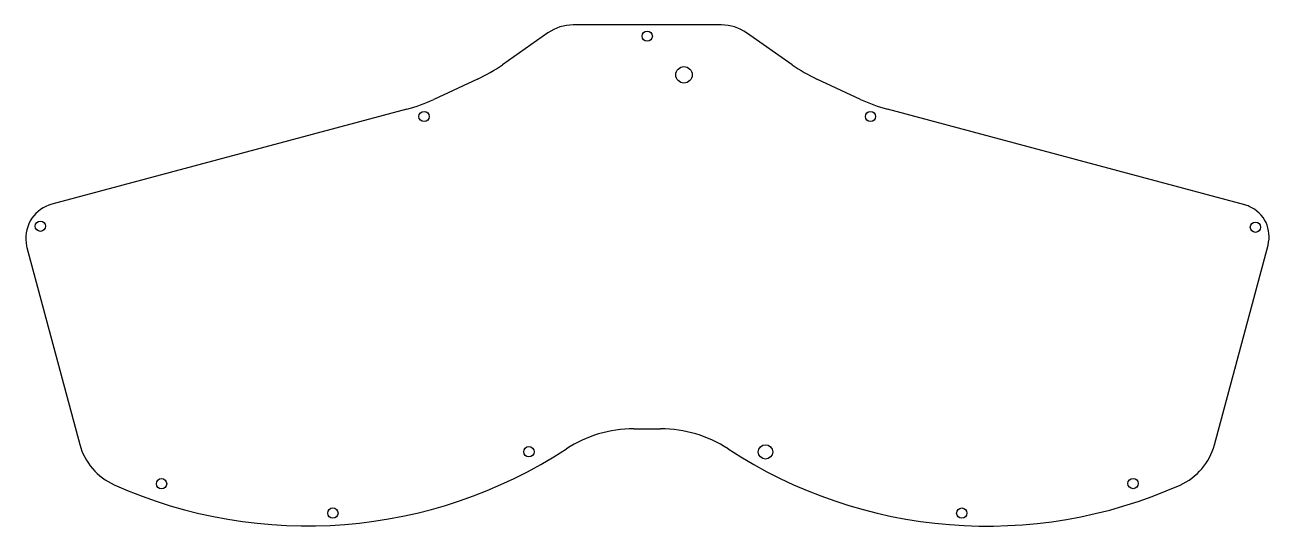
# Model space of a CAD drawing. Header units: millimetres. Extents: x -7 to 296, y 68 to 190.
import ezdxf

# ---------------------------------------------------------------- set-up
doc = ezdxf.new("R2010")
doc.units = ezdxf.units.MM
doc.layers.get('0').update_dxf_attribs({"linetype": 'CONTINUOUS'})

msp = doc.modelspace()

# ---------------------------------------------------------------- linework, layer by layer
for p, q in [((162.86, 189.62), (126.78, 189.62)), ((120.63, 187.68), (109.55, 179.92)), ((180.1, 179.92), (169.01, 187.68)), ((103.51, 176.43), (92.89, 171.48)), ((196.76, 171.48), (186.14, 176.43)), ((86.33, 169.09), (-0.14, 145.94)), ((290.3, 145.79), (203.32, 169.09)), ((-6.19, 135.46), (6.68, 87.46)), ((282.91, 87.4), (295.94, 136)), ((141.54, 91.27), (148.08, 91.27))]:
    msp.add_line(p, q)
for centre, radius in [((144.82, 186.87), 1.25), ((153.76, 177.46), 2), ((90.48, 167.32), 1.25), ((199.17, 167.32), 1.25), ((-2.92, 140.6), 1.25), ((292.88, 140.35), 1.25), ((116.02, 85.7), 1.25), ((173.61, 85.66), 1.75), ((26.59, 77.91), 1.25), ((263.08, 77.95), 1.25), ((68.29, 70.77), 1.25), ((221.39, 70.76), 1.25)]:
    msp.add_circle(centre, radius)
for centre, radius, start, end in [((86.6, 212.68), 40, 295.0013, 305.0039), ((203.05, 212.68), 40, 235.0005, 244.9955), ((75.98, 207.73), 40, 284.9867, 295.0013), ((213.67, 207.73), 40, 244.9955, 255.0017), ((141.54, 61.27), 30, 90.0113, 123.1278), ((148.09, 61.27), 30, 56.8242, 90.0113), ((21.17, 91.34), 15, 195.004, 245.9607), ((62.07, 183.05), 115.42, 245.9607, 303.1278), ((227.58, 182.87), 115.28, 236.8242, 294.0333), ((268.42, 91.28), 15, 294.0333, 344.9887)]:
    msp.add_arc(centre, radius, start, end)
for points in [[(126.78, 189.62), (124.58, 189.62), (122.43, 188.94), (120.63, 187.68)], [(169.01, 187.68), (167.21, 188.94), (165.06, 189.62), (162.86, 189.62)]]:
    msp.add_open_spline(points, degree=3)
for points, knots in [([(-0.14, 145.94), (-2.15, 145.4), (-3.85, 144.14), (-4.96, 142.54), (-6.13, 140.85), (-6.68, 138.74), (-6.41, 136.59), (-6.36, 136.21), (-6.29, 135.83), (-6.19, 135.46)], [0, 0, 0, 0, 0.44696, 0.44696, 0.44696, 0.916703, 0.916703, 0.916703, 1, 1, 1, 1]), ([(295.94, 136), (295.94, 136), (295.94, 136), (295.94, 136), (296.44, 137.87), (296.23, 139.84), (295.45, 141.49), (294.63, 143.22), (293.18, 144.66), (291.31, 145.44), (290.99, 145.58), (290.64, 145.69), (290.3, 145.79)], [-0.000003, -0.000003, -0.000003, -0.000003, 0, 0, 0, 0.447022, 0.447022, 0.447022, 0.916808, 0.916808, 0.916808, 1, 1, 1, 1])]:
    msp.add_open_spline(points, degree=3, knots=knots)

doc.saveas('drawing.dxf')
